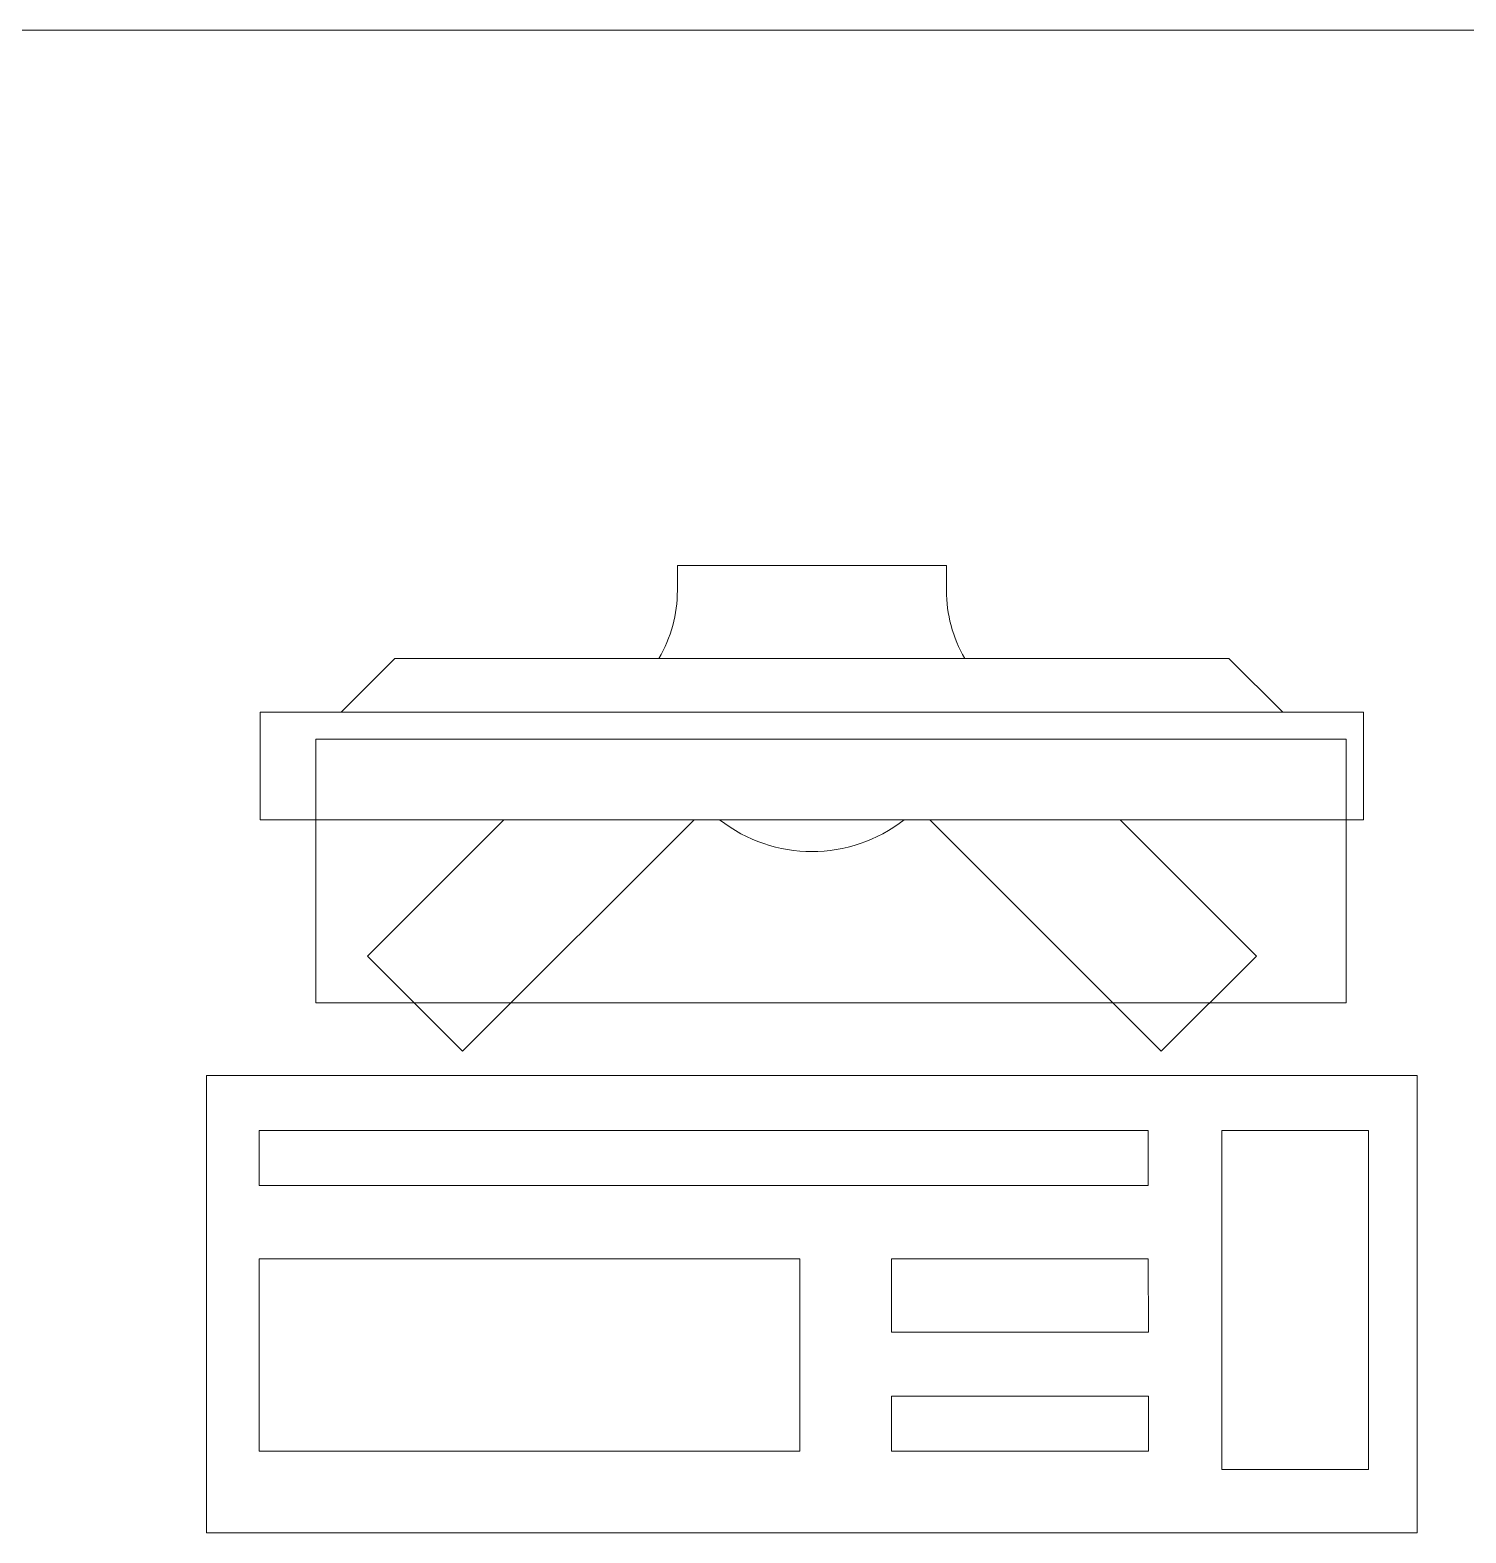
# Model space of a CAD drawing. Header units: metres. Extents: x 75097 to 220695, y -1557923 to -1361206.
# Drawn here: x 168527 to 169060, y -1453751 to -1453193 of the extents above; entities that cross this region are included whole.
import ezdxf

# ---------------------------------------------------------------- set-up
doc = ezdxf.new("R2010")
doc.units = ezdxf.units.M
doc.layers.get('0').update_dxf_attribs({"lineweight": 0})
doc.layers.add('A-100 - Copy$0$Medical Equipment and Furniture', color=8, linetype='Continuous', lineweight=0)

# ---------------------------------------------------------------- blocks, each defined once
blk = doc.blocks.new('A-100 - Copy$0$ITCWLS1-P')
for p, q in [((-0.1699999999364081, 0.4500000000225556), (-0.1699999999982537, 2.18278e-11)), ((-0.1699999999400461, 0.4500000000225556), (5.82077e-11, 0.4500000000007275)), ((5.82077e-11, 0.4500000000007275), (0, 0)), ((-0.1495693687724098, 0.4304734261705086), (-0.1291389324400199, 0.4304734261668706)), ((-0.1291389324400199, 0.4304734261668706), (-0.1291389324433112, 0.4089273506178871)), ((-0.2650894508826422, 0.4300000000221987, 5.3142759e-09), (-0.3050894508816963, 0.4300000000222903, 5.3202569e-09)), ((-0.3050894508816963, 0.4300000000222903, 5.3202569e-09), (-0.305089450880502, 0.0200000000222894, 5.3430671e-09)), ((-0.2650894508826422, 0.4300000000221987, 5.3142759e-09), (-0.2650894508814479, 0.0200000000221979, 5.3370861e-09)), ((-0.1969999999455467, 0.4093850739918707), (-0.2949999999727879, 0.4093850740064229)), ((-0.2949999999691499, 0.0263850739975168), (-0.2949999999145802, 0.4093850740064229)), ((-0.1969999999964784, 0.0263850739866029), (-0.1969999999455467, 0.4093850739918707)), ((-0.3250894508822464, 0.3800000000194237, 5.3257268e-09), (-0.3050894508817641, 0.4000000000198165, 5.3217445e-09)), ((-0.3250894508822464, 0.3800000000194237, 5.3257268e-09), (-0.3250894508808251, 0.0700000000252438, 5.3435783e-09)), ((-0.3503228691952465, 0.2750000000221888), (-0.3596121910766719, 0.2750000000221888)), ((-0.3596121910766719, 0.1750000000221945), (-0.3596121910766719, 0.2750000000221888)), ((-0.350322869195243, 0.1750000000221945), (-0.3596121910766719, 0.1750000000221945)), ((-0.3250894508808251, 0.0700000000252438, 5.3435783e-09), (-0.3050894508804343, 0.0500000000247632, 5.3415795e-09)), ((-0.1969999999964784, 0.0263850739866029), (-0.2949999999727879, 0.0263850739975168)), ((-0.305089450880502, 0.0200000000222894, 5.3430671e-09), (-0.2650894508814479, 0.0200000000221979, 5.3370861e-09)), ((-0.1699999999982537, 2.18278e-11), (0, 0))]:
    blk.add_line(p, q)
at = {"extrusion": (2.482809e-10, 3.18408e-10, -1)}
for p, q in [((-0.2650894508823398, 0.3395227402161751), (-0.2144258003356191, 0.3901863907626434)), ((-0.1790704612763825, 0.3548310517032291), (-0.2144258003356191, 0.3901863907626434)), ((-0.2650894508821587, 0.2688120620979006), (-0.1790704612763825, 0.3548310517032291))]:
    blk.add_line(p, q, dxfattribs=at)
at = {"extrusion": (2.482809e-10, -3.18408e-10, -1)}
for p, q in [((-0.2650894508819313, 0.1811879379462553), (-0.1790704612763826, 0.0951689483411542)), ((-0.2650894508817466, 0.1104772598276042), (-0.2144258003356193, 0.0598136092817398)), ((-0.1790704612763826, 0.0951689483411542), (-0.2144258003356193, 0.0598136092817398))]:
    blk.add_line(p, q, dxfattribs=at)
for points in [[(-0.1291389324433112, 0.4089273506178871), (-0.1291389324869669, 0.0999575913556327), (-0.1495693688193568, 0.0999575913592707), (-0.1495693687724098, 0.4304734261705086)], [(-0.1495684718243585, 0.0999575913592774), (-0.1495690132306086, 0.0999576858905274), (-0.1495695460431087, 0.0999578405780274), (-0.1495700616681087, 0.0999580554217773), (-0.1495705601056086, 0.0999583132342774), (-0.1495710241681086, 0.0999586226092774), (-0.1495714452618585, 0.0999589749530274), (-0.1495718147931085, 0.0999593616717773), (-0.1495721327618585, 0.0999597741717774), (-0.1495724507306085, 0.0999603413592774), (-0.1495726999493586, 0.0999609257342774), (-0.1495728718243586, 0.0999615272967774), (-0.1495729663556086, 0.0999621288592774), (-0.1495729921368586, 0.0999627476092774), (-0.1495729405743585, 0.0999633577655274), (-0.1495728202618586, 0.0999639765155274), (-0.1495726226056085, 0.0999645866717774), (-0.1495723390118585, 0.0999651194842773), (-0.1495720382306086, 0.0999656007342774), (-0.1495716858868586, 0.0999660304217774), (-0.1495713077618587, 0.0999663999530274), (-0.1495708780743586, 0.0999667351092774), (-0.1495703968243586, 0.0999670358905274), (-0.1495698640118587, 0.0999672851092774), (-0.1495692882306087, 0.0999675085467774), (-0.1495686866681086, 0.0999676202655274), (-0.1495680679181085, 0.0999676546405274), (-0.1495674319806085, 0.0999676202655274), (-0.1495667960431085, 0.0999675085467774), (-0.1495661772931086, 0.0999673280780273), (-0.1495655843243585, 0.0999670702655274), (-0.1495650343243585, 0.0999667437030274), (-0.1495645444806085, 0.0999663312030274), (-0.1495641233868586, 0.0999659187030274), (-0.1495637624493585, 0.0999654202655274), (-0.1495634530743587, 0.0999648702655274), (-0.1495632124493585, 0.0999642772967774), (-0.1495630319806086, 0.0999636585467774), (-0.1495629288556085, 0.0999630312030274), (-0.1495629030743587, 0.0999624038592774), (-0.1495629632306087, 0.0999618022967774), (-0.1495630749493585, 0.0999613038592774), (-0.1495632382306086, 0.0999608226092774), (-0.1495634530743587, 0.0999603585467774), (-0.1495637022931086, 0.0999599116717774), (-0.1495639858868586, 0.0999595077655274), (-0.1495643038556086, 0.0999591296405274), (-0.1495646476056086, 0.0999588030780274), (-0.1495650171368587, 0.0999585108905274), (-0.1495654124493585, 0.0999582616717774), (-0.1495658335431086, 0.0999580468280274), (-0.1495667015118586, 0.0999577546405274), (-0.1495675952618586, 0.0999576085467774), (-0.1495684718243585, 0.0999575913592774)], [(-0.1495726226056085, 0.0999608827655274), (-0.1495727429181085, 0.0999613124530274), (-0.1495728374493587, 0.0999617421405273), (-0.1495728976056087, 0.0999621718280274), (-0.1495729147931085, 0.0999626015155273), (-0.1495728976056087, 0.0999630312030274), (-0.1495728374493587, 0.0999634608905274), (-0.1495727343243586, 0.0999638905780274), (-0.1495725882306086, 0.0999643202655274), (-0.1495633327618585, 0.0999643632342774), (-0.1495630921368586, 0.0999635038592773), (-0.1495630061993586, 0.0999626358905274), (-0.1495630233868587, 0.0999622062030274), (-0.1495630921368586, 0.0999617679217774), (-0.1495631866681085, 0.0999613296405274), (-0.1495633327618585, 0.0999608827655274), (-0.1495726226056085, 0.0999608827655274)], [(-0.1495684718243585, 0.0999576772967774), (-0.1495701905743586, 0.0999582015155274), (-0.1495701991681085, 0.0999583046405274), (-0.1495701304181086, 0.0999583905780274), (-0.1495702335431087, 0.0999584507342774), (-0.1495703882306086, 0.0999584421405274), (-0.1495705515118587, 0.0999584421405274), (-0.1495706632306085, 0.0999585108905274), (-0.1495703452618585, 0.0999585022967774), (-0.1495701819806087, 0.0999585108905274), (-0.1495700444806086, 0.0999585710467774), (-0.1495701304181086, 0.0999587343280274), (-0.1495702679181087, 0.0999588374530274), (-0.1495705944806086, 0.0999589233905274), (-0.1495709640118586, 0.0999589491717773), (-0.1495711358868587, 0.0999589663592774), (-0.1495712991681085, 0.0999590007342773), (-0.1495707233868585, 0.0999590007342773), (-0.1495707233868585, 0.0999590866717774), (-0.1495709468243586, 0.0999592585467774), (-0.1495711960431086, 0.0999593702655274), (-0.1495717632306085, 0.0999594562030274), (-0.1495716601056086, 0.0999594905780273), (-0.1495715397931087, 0.0999594819842774), (-0.1495714280743586, 0.0999594905780273), (-0.1495713335431087, 0.0999595335467774), (-0.1495714366681086, 0.0999598858905274), (-0.1495717460431086, 0.0999599116717774), (-0.1495720726056086, 0.0999599202655274), (-0.1495719608868585, 0.0999599632342774), (-0.1495718319806086, 0.0999599632342774), (-0.1495715569806085, 0.0999599632342774), (-0.1495715913556087, 0.0999601007342774), (-0.1495716772931087, 0.0999602038592774), (-0.1495719265118586, 0.0999603929217773), (-0.1495723819806086, 0.0999603929217773), (-0.1495723218243586, 0.0999604530780274), (-0.1495722358868586, 0.0999604616717774), (-0.1495720468243585, 0.0999604530780274), (-0.1495720210431085, 0.0999605218280274), (-0.1495720468243585, 0.0999605905780274), (-0.1495720811993585, 0.0999606679217774), (-0.1495720726056086, 0.0999607452655274), (-0.1495685749493586, 0.0999607452655274), (-0.1495685491681086, 0.0999606937030274), (-0.1495685835431085, 0.0999606421405274), (-0.1495686007306086, 0.0999605819842774), (-0.1495685491681086, 0.0999605132342774), (-0.1495636249493587, 0.0999605132342774), (-0.1495635390118587, 0.0999607194842774), (-0.1495633929181087, 0.0999607194842774), (-0.1495637882306086, 0.0999599460467774), (-0.1495685147931086, 0.0999598601092774), (-0.1495684632306086, 0.0999597569842774), (-0.1495683858868585, 0.0999596796405274), (-0.1495682827618586, 0.0999596108905274), (-0.1495682054181086, 0.0999595163592774), (-0.1495654038556086, 0.0999594905780273), (-0.1495641577618586, 0.0999594562030274), (-0.1495658507306087, 0.0999594304217774), (-0.1495659022931085, 0.0999593960467774), (-0.1495659022931085, 0.0999593272967774), (-0.1495659022931085, 0.0999592499530274), (-0.1495659366681087, 0.0999591640155274), (-0.1495658077618586, 0.0999590608905274), (-0.1495656616681086, 0.0999590093280274), (-0.1495654983868585, 0.0999589921405274), (-0.1495653351056086, 0.0999589921405274), (-0.1495649827618587, 0.0999590265155274), (-0.1495646476056086, 0.0999590007342773), (-0.1495648796368586, 0.0999589405780274), (-0.1495651632306086, 0.0999589405780274), (-0.1495654382306085, 0.0999589405780274), (-0.1495656874493586, 0.0999588804217774), (-0.1495656530743586, 0.0999587085467774), (-0.1495656272931086, 0.0999585108905274), (-0.1495652577618586, 0.0999585108905274), (-0.1495653608868587, 0.0999584507342774), (-0.1495654983868585, 0.0999584507342774), (-0.1495656530743586, 0.0999584507342774), (-0.1495657905743587, 0.0999583905780274), (-0.1495658077618586, 0.0999582960467774), (-0.1495657476056086, 0.0999582015155274), (-0.1495660483868587, 0.0999580554217773), (-0.1495663663556087, 0.0999579351092774), (-0.1495670280743585, 0.0999577718280274), (-0.1495676897931085, 0.0999576858905274), (-0.1495683515118585, 0.0999576772967774), (-0.1495684718243585, 0.0999576772967774)], [(-0.1495706202618586, 0.0999645007342774), (-0.1495705944806086, 0.0999646210467774), (-0.1495705772931085, 0.0999647499530274), (-0.1495723561993586, 0.0999647929217774), (-0.1495706202618586, 0.0999648101092774), (-0.1495705171368585, 0.0999649046405274), (-0.1495704913556085, 0.0999649905780274), (-0.1495705171368585, 0.0999650765155274), (-0.1495706374493585, 0.0999650765155274), (-0.1495705601056086, 0.0999651796405274), (-0.1495706116681087, 0.0999652655780274), (-0.1495707233868585, 0.0999652741717774), (-0.1495709897931087, 0.0999652655780274), (-0.1495710585431086, 0.0999651796405274), (-0.1495711530743585, 0.0999651108905274), (-0.1495713593243587, 0.0999649562030274), (-0.1495713679181086, 0.0999650335467774), (-0.1495713249493585, 0.0999650937030274), (-0.1495712819806086, 0.0999651538592774), (-0.1495712733868587, 0.0999652397967774), (-0.1495720726056086, 0.0999652655780274), (-0.1495718921368586, 0.0999652913592774), (-0.1495716944806086, 0.0999652913592774), (-0.1495712991681085, 0.0999652999530274), (-0.1495711702618586, 0.0999654804217773), (-0.1495710499493587, 0.0999657038592773), (-0.1495711874493587, 0.0999657554217773), (-0.1495713679181086, 0.0999657554217773), (-0.1495717632306085, 0.0999657554217773), (-0.1495700444806086, 0.0999660390155274), (-0.1495700788556086, 0.0999659616717774), (-0.1495700874493585, 0.0999658499530274), (-0.1495699929181086, 0.0999658241717774), (-0.1495698640118587, 0.0999658499530274), (-0.1495697866681086, 0.0999660218280273), (-0.1495697522931086, 0.0999661335467774), (-0.1495697608868586, 0.0999662452655273), (-0.1495712991681085, 0.0999662452655273), (-0.1495698983868586, 0.0999662796405274), (-0.1495697608868586, 0.0999664257342774), (-0.1495698124493586, 0.0999665546405274), (-0.1495698382306086, 0.0999666233905274), (-0.1495698382306086, 0.0999667093280274), (-0.1495707233868585, 0.0999667351092774), (-0.1495704655743587, 0.0999667866717773), (-0.1495701905743586, 0.0999667866717773), (-0.1495696147931086, 0.0999667952655274), (-0.1495695546368586, 0.0999668812030273), (-0.1495696147931086, 0.0999669929217774), (-0.1495697093243585, 0.0999670187030274), (-0.1495698382306086, 0.0999670187030274), (-0.1495697608868586, 0.0999672507342774), (-0.1495687038556085, 0.0999675085467774), (-0.1495681624493587, 0.0999675772967774), (-0.1495676124493587, 0.0999675687030274), (-0.1495674663556087, 0.0999674827655274), (-0.1495672944806087, 0.0999674569842774), (-0.1495671226056087, 0.0999674226092774), (-0.1495670022931087, 0.0999672851092774), (-0.1495661429181087, 0.0999672249530274), (-0.1495669765118587, 0.0999671647967774), (-0.1495668046368587, 0.0999669929217774), (-0.1495666069806086, 0.0999668726092774), (-0.1495663921368585, 0.0999668038592774), (-0.1495661601056085, 0.0999667694842774), (-0.1495651976056086, 0.0999667351092774), (-0.1495662632306086, 0.0999667351092774), (-0.1495662202618585, 0.0999666147967774), (-0.1495662890118586, 0.0999665890155274), (-0.1495663319806085, 0.0999665374530274), (-0.1495664265118587, 0.0999664257342774), (-0.1495666069806086, 0.0999664687030274), (-0.1495666585431087, 0.0999666147967774), (-0.1495667960431085, 0.0999667351092774), (-0.1495668905743587, 0.0999666749530274), (-0.1495668647931087, 0.0999665632342773), (-0.1495668046368587, 0.0999664601092774), (-0.1495667015118586, 0.0999663741717774), (-0.1495665726056087, 0.0999663054217774), (-0.1495651374493586, 0.0999662796405274), (-0.1495646476056086, 0.0999662796405274), (-0.1495664007306087, 0.0999660991717774), (-0.1495664265118587, 0.0999660218280273), (-0.1495663749493586, 0.0999659101092774), (-0.1495662632306086, 0.0999658155780274), (-0.1495641577618586, 0.0999657554217773), (-0.1495661772931086, 0.0999657554217773), (-0.1495662804181087, 0.0999655921405274), (-0.1495663835431086, 0.0999656093280274), (-0.1495665124493587, 0.0999656522967774), (-0.1495665124493587, 0.0999657296405274), (-0.1495668046368587, 0.0999657554217773), (-0.1495671226056087, 0.0999657554217773), (-0.1495671999493585, 0.0999656866717774), (-0.1495672858868585, 0.0999655319842774), (-0.1495671999493585, 0.0999653601092774), (-0.1495638483868585, 0.0999652999530274), (-0.1495664007306087, 0.0999652226092774), (-0.1495662632306086, 0.0999650765155274), (-0.1495663233868586, 0.0999648702655274), (-0.1495635390118587, 0.0999648101092774), (-0.1495662804181087, 0.0999647327655274), (-0.1495663491681086, 0.0999646296405273), (-0.1495663663556087, 0.0999645007342774), (-0.1495665468243587, 0.0999645007342774), (-0.1495665897931085, 0.0999646124530274), (-0.1495666327618587, 0.0999647499530274), (-0.1495669593243586, 0.0999647757342774), (-0.1495673202618587, 0.0999647929217774), (-0.1495673460431085, 0.0999645007342774), (-0.1495706202618586, 0.0999645007342774)], [(-0.1495707835431087, 0.0999653601092774), (-0.1495707749493585, 0.0999653858905274), (-0.1495707663556086, 0.0999654030780274), (-0.1495707147931086, 0.0999654288592774), (-0.1495706632306085, 0.0999654460467774), (-0.1495706202618586, 0.0999654718280274), (-0.1495705944806086, 0.0999654460467774), (-0.1495705772931085, 0.0999654202655274), (-0.1495705858868587, 0.0999653858905274), (-0.1495706030743585, 0.0999653601092774), (-0.1495706288556086, 0.0999653429217774), (-0.1495706546368586, 0.0999653343280274), (-0.1495706890118585, 0.0999653343280274), (-0.1495707233868585, 0.0999653601092774), (-0.1495707835431087, 0.0999653601092774)], [(-0.1495704397931087, 0.0999653601092774), (-0.1495704054181085, 0.0999655319842774), (-0.1495703796368587, 0.0999656265155274), (-0.1495703280743587, 0.0999657038592773), (-0.1495700444806086, 0.0999657038592773), (-0.1495700444806086, 0.0999655062030274), (-0.1495701476056087, 0.0999655147967774), (-0.1495702249493586, 0.0999654460467774), (-0.1495703108868586, 0.0999653687030274), (-0.1495704397931087, 0.0999653601092774)], [(-0.1495698983868586, 0.0999648702655274), (-0.1495698811993585, 0.0999650077655274), (-0.1495698038556087, 0.0999651624530273), (-0.1495696749493586, 0.0999652140155273), (-0.1495695202618587, 0.0999652140155273), (-0.1495691851056086, 0.0999652226092774), (-0.1495694772931085, 0.0999649819842774), (-0.1495696577618587, 0.0999648874530274), (-0.1495698640118587, 0.0999648702655274), (-0.1495698983868586, 0.0999648702655274)], [(-0.1495697179181087, 0.0999653601092774), (-0.1495696663556086, 0.0999654976092774), (-0.1495695804181086, 0.0999656522967774), (-0.1495693397931087, 0.0999656952655274), (-0.1495690905743586, 0.0999656952655274), (-0.1495685749493586, 0.0999657038592773), (-0.1495685577618585, 0.0999656093280274), (-0.1495686007306086, 0.0999655147967774), (-0.1495687554181085, 0.0999653601092774), (-0.1495697179181087, 0.0999653601092774)], [(-0.1495692108868586, 0.0999663312030274), (-0.1495691851056086, 0.0999663741717774), (-0.1495691163556086, 0.0999663827655274), (-0.1495690476056085, 0.0999663999530274), (-0.1495690046368586, 0.0999664687030274), (-0.1495691507306086, 0.0999665116717774), (-0.1495692968243586, 0.0999664858905274), (-0.1495694429181086, 0.0999664515155274), (-0.1495696147931086, 0.0999664515155274), (-0.1495696405743586, 0.0999666147967774), (-0.1495694686993586, 0.0999666577655274), (-0.1495692710431086, 0.0999666405780274), (-0.1495688585431086, 0.0999666147967774), (-0.1495687983868587, 0.0999665116717774), (-0.1495685749493586, 0.0999664772967774), (-0.1495684460431087, 0.0999664515155274), (-0.1495683257306085, 0.0999663655780274), (-0.1495692108868586, 0.0999663312030274)], [(-0.1495694171368586, 0.0999658671405274), (-0.1495693226056086, 0.0999659788592773), (-0.1495692280743587, 0.0999661851092774), (-0.1495684288556086, 0.0999661851092774), (-0.1495684116681085, 0.0999660562030274), (-0.1495684890118586, 0.0999659015155274), (-0.1495683429181086, 0.0999658757342774), (-0.1495684116681085, 0.0999658585467774), (-0.1495689186993586, 0.0999658499530274), (-0.1495694171368586, 0.0999658671405274)], [(-0.1495687554181085, 0.0999648702655274), (-0.1495686952618586, 0.0999650765155274), (-0.1495685405743586, 0.0999650937030274), (-0.1495683686993586, 0.0999651022967774), (-0.1495683515118585, 0.0999648960467773), (-0.1495685405743586, 0.0999648702655274), (-0.1495687554181085, 0.0999648702655274)], [(-0.1495685147931086, 0.0999600062030274), (-0.1495684890118586, 0.0999603499530273), (-0.1495637624493585, 0.0999603757342774), (-0.1495637624493585, 0.0999602897967774), (-0.1495637968243587, 0.0999601952655274), (-0.1495638741681086, 0.0999600062030274), (-0.1495685147931086, 0.0999600062030274)], [(-0.1495676897931085, 0.0999592241717773), (-0.1495678530743586, 0.0999592757342774), (-0.1495679476056085, 0.0999593015155274), (-0.1495680421368587, 0.0999593444842774), (-0.1495677757306085, 0.0999593960467774), (-0.1495674749493586, 0.0999593960467774), (-0.1495668561993585, 0.0999593960467774), (-0.1495669163556087, 0.0999593101092774), (-0.1495670968243586, 0.0999592671405273), (-0.1495672858868585, 0.0999592585467774), (-0.1495674921368587, 0.0999592585467774), (-0.1495676897931085, 0.0999592241717773)], [(-0.1495676124493587, 0.0999660991717774), (-0.1495677155743585, 0.0999661851092774), (-0.1495676811993586, 0.0999661851092774), (-0.1495676296368585, 0.0999661851092774), (-0.1495676038556085, 0.0999661851092774), (-0.1495675780743585, 0.0999661679217774), (-0.1495675694806086, 0.0999661421405274), (-0.1495675694806086, 0.0999660991717774), (-0.1495676124493587, 0.0999660991717774)], [(-0.1495673460431085, 0.0999648702655274), (-0.1495672515118586, 0.0999650077655274), (-0.1495671827618586, 0.0999651796405274), (-0.1495669765118587, 0.0999652054217774), (-0.1495667530743586, 0.0999652226092774), (-0.1495667530743586, 0.0999648702655274), (-0.1495673202618587, 0.0999648702655274), (-0.1495673460431085, 0.0999648702655274)]]:
    blk.add_lwpolyline(points)
for points in [[(-0.1018984156071383, 0.4304734261640989), (-0.0303916936063615, 0.4304734261568229), (-0.0303916936354653, 0.2294380549174093), (-0.1018984156362421, 0.2294380549246852)], [(-0.1018984156398801, 0.1953641349064128), (-0.0746577039717522, 0.1953641349027748), (-0.0746577039856998, 0.0999575913471441), (-0.1018984156538277, 0.0999575913507821)], [(-0.0303916936391033, 0.1953641348991368), (-0.0508221299714932, 0.1953641348991368), (-0.0508221299842274, 0.0999575913439608), (-0.0303916936518374, 0.0999575913439608)], [(-0.1495694400026829, 0.099963464303091), (-0.1495694384208311, 0.0999634824943854), (-0.1495694336752761, 0.09996349989475399), (-0.1495694257660177, 0.0999635165041967), (-0.1495694146930558, 0.0999635307408619), (-0.1495694012473164, 0.0999635433956754), (-0.1495693854287995, 0.0999635528867856), (-0.1495693688193568, 0.0999635592141923), (-0.1495693506280623, 0.0999635663325249), (-0.1495693340186196, 0.0999635758236351), (-0.1495693197819544, 0.0999635884784486), (-0.1495693079180668, 0.0999636035060396), (-0.1495692984269566, 0.0999636201154824), (-0.1495692920995498, 0.0999636383067768), (-0.1495692889358465, 0.0999636572889971), (-0.1495692897267723, 0.0999636762712174), (-0.1495692936814016, 0.0999636952534376), (-0.1495693007997342, 0.0999637126538062), (-0.1495693102908443, 0.0999637292632489), (-0.1495693229456577, 0.0999637434999141), (-0.1495693379732489, 0.0999637553638018), (-0.1495693553736174, 0.0999637640639861), (-0.1495693735649118, 0.0999637703913929), (-0.1495693925471321, 0.0999637727641704), (-0.1495698908304143, 0.0999637727641704), (-0.149569907439857, 0.0999637719732445), (-0.1495699232583739, 0.0999637680186154), (-0.1495699382859651, 0.0999637609002827), (-0.1495699517317043, 0.0999637522000984), (-0.1495699643865179, 0.0999637411271366), (-0.149569973877628, 0.0999637276813972), (-0.1495699817868864, 0.0999637126538062), (-0.1495699865324415, 0.0999636968352893), (-0.1495699881142932, 0.0999636802258466), (-0.1495699873233675, 0.0999636636164038), (-0.1495699841596639, 0.0999636477978869), (-0.1495699778322571, 0.0999636327702959), (-0.149569969132073, 0.0999636185336307), (-0.1495699580591111, 0.09996360666974301), (-0.1495699446133717, 0.09996359638770698), (-0.1495699303767065, 0.0999635884784486), (-0.1495699145581896, 0.0999635829419677), (-0.14956989162134, 0.0999635766145609), (-0.1495698702663423, 0.0999635679143766), (-0.1495698497022703, 0.0999635552595631), (-0.149569831510976, 0.0999635410228979), (-0.1495698149015333, 0.0999635244134552), (-0.1495698006648679, 0.0999635054312349), (-0.1495697895919062, 0.0999634848671629), (-0.1495697808917219, 0.0999634635121651), (-0.1495697745643151, 0.0999634405753156), (-0.1495697721915375, 0.0999634168475403), (-0.1495697247359869, 0.0999624440087513), (-0.1495697207813577, 0.0999623791528321), (-0.1495697191995059, 0.099962313505987), (-0.1495697207813577, 0.0999622486500677), (-0.1495697247359869, 0.0999621830032226), (-0.1495697286906162, 0.09996214029322699), (-0.1495697365998746, 0.0999620983741572), (-0.1495697468819105, 0.0999620564550875), (-0.1495697595367241, 0.0999620153269435), (-0.1495697753552411, 0.0999619749897254), (-0.1495697935465353, 0.09996193623435902), (-0.1495698149015333, 0.0999618982699185), (-0.1495698378383826, 0.0999618618873297), (-0.1495698639389357, 0.0999618278775183), (-0.14956989162134, 0.0999617946586328), (-0.1495699224674482, 0.0999617638125249), (-0.1495699541044818, 0.0999617353391945), (-0.1495699881142932, 0.0999617092386416), (-0.1495700237059562, 0.0999616847199405), (-0.1495700616703967, 0.0999616633649426), (-0.1495700996348374, 0.0999616443827223), (-0.1495701399720554, 0.0999616277732796), (-0.1495701803092734, 0.0999616135366144), (-0.1495702222283431, 0.0999616024636526), (-0.1495702641474129, 0.0999615945543941), (-0.1495703076483344, 0.0999615890179132), (-0.14957035035833, 0.0999615866451357), (-0.1495703930683258, 0.0999615866451357), (-0.1495704365692471, 0.0999615905997649), (-0.1495704856066494, 0.0999615985090234), (-0.149570533853126, 0.0999616095819852), (-0.1495705813086766, 0.0999616238186504), (-0.1495706279733014, 0.099961641219019), (-0.1495706738470005, 0.0999616617830909), (-0.1495707062749602, 0.0999616783925337), (-0.1495707363301423, 0.0999616981656798), (-0.1495707655943986, 0.0999617203116035), (-0.1495707924858772, 0.0999617448303046), (-0.1495708162136525, 0.0999617717217834), (-0.1495708383595763, 0.0999618009860396), (-0.1495708573417965, 0.0999618318321475), (-0.1495708739512392, 0.09996186505103301), (-0.1495708873969787, 0.0999618990608444), (-0.1495709063791989, 0.0999619599621344), (-0.1495709229886416, 0.0999620216543503), (-0.149570936434381, 0.0999620849284179), (-0.1495709475073429, 0.0999621482024854), (-0.1495709554166013, 0.09996221147655301), (-0.1495709609530821, 0.0999622755415464), (-0.1495709625349338, 0.0999623396065399), (-0.1495709617440081, 0.0999624036715333), (-0.1495709585803046, 0.0999624677365267), (-0.1495708873969787, 0.0999634405753156), (-0.1495708826514236, 0.0999634603484617), (-0.149570875533091, 0.0999634785397562), (-0.1495708660419809, 0.0999634959401248), (-0.1495708541780932, 0.0999635117586417), (-0.1495708399414278, 0.0999635259953068), (-0.1495708241229111, 0.0999635378591945), (-0.1495708067225424, 0.0999635481412305), (-0.1495707877403222, 0.0999635552595631), (-0.1495707687581019, 0.0999635592141923), (-0.1495707521486592, 0.0999635671234508), (-0.149570737911994, 0.0999635766145609), (-0.1495707244662546, 0.0999635884784486), (-0.1495707141842185, 0.0999636027151138), (-0.1495707054840344, 0.0999636177427049), (-0.1495706991566276, 0.0999636343521476), (-0.1495706959929243, 0.0999636517525162), (-0.1495706959929243, 0.0999636699438106), (-0.1495706983657018, 0.0999636873441792), (-0.1495707031112569, 0.0999637039536219), (-0.1495707110205152, 0.0999637197721388), (-0.1495707213025513, 0.099963734008804), (-0.1495707339573647, 0.0999637466636175), (-0.1495707481940299, 0.0999637569456535), (-0.1495707640125469, 0.0999637656458378), (-0.1495707806219896, 0.0999637703913929), (-0.1495707980223581, 0.0999637735550962), (-0.1495708162136525, 0.0999637727641704), (-0.1495715517746882, 0.0999637727641704), (-0.1495715707569084, 0.0999637703913929), (-0.1495715889482029, 0.099963764854912), (-0.1495716055576456, 0.0999637569456535), (-0.1495716213761625, 0.0999637458726917), (-0.1495716348219019, 0.0999637332178782), (-0.1495716466857896, 0.0999637181902871), (-0.1495716553859737, 0.0999637015808444), (-0.1495716617133805, 0.0999636833895499), (-0.1495716648770838, 0.0999636644073297), (-0.1495716656680098, 0.0999636454251094), (-0.1495716632952323, 0.0999636264428892), (-0.1495716577587512, 0.0999636082515947), (-0.1495716490585671, 0.099963591642152), (-0.149571638776531, 0.0999635758236351), (-0.1495716253307916, 0.0999635623778957), (-0.1495716103032006, 0.09996355051400801), (-0.1495715929028322, 0.0999635418138237), (-0.1495715755024635, 0.09996353548641698), (-0.1495715588930208, 0.0999635275771586), (-0.1495715430745038, 0.0999635172951226), (-0.1495715304196904, 0.0999635038493832), (-0.1495715193467285, 0.0999634888217921), (-0.1495715106465442, 0.0999634722123494), (-0.1495715059009891, 0.09996345402105498), (-0.1495715035282116, 0.0999634358297605), (-0.1495715043191376, 0.0999634168475403), (-0.1495715517746882, 0.0999624440087513), (-0.149571557311169, 0.0999623759891287), (-0.1495715588930208, 0.0999623071785802), (-0.149571558102095, 0.0999622383680317), (-0.1495715533565399, 0.0999621695574832), (-0.1495715462382071, 0.0999621007469348), (-0.1495715351652455, 0.0999620327273121), (-0.1495715209285803, 0.0999619654986153), (-0.1495715043191376, 0.0999618990608444), (-0.1495714892915464, 0.0999618555599229), (-0.1495714718911779, 0.0999618136408531), (-0.1495714521180317, 0.0999617733036351), (-0.1495714291811822, 0.0999617337573428), (-0.1495714038715551, 0.0999616965838281), (-0.1495713761891507, 0.0999616602012393), (-0.1495713461339686, 0.0999616269823537), (-0.149571313706009, 0.0999615945543941), (-0.1495712796961975, 0.0999615652901379), (-0.1495712433136088, 0.0999615376077333), (-0.1495712053491681, 0.0999615130890321), (-0.1495711658028759, 0.0999614909431085), (-0.1495711246747321, 0.0999614719608882), (-0.1495710503277027, 0.0999614419057061), (-0.1495709759806733, 0.0999614158051532), (-0.1495708992608663, 0.0999613928683038), (-0.1495708225410594, 0.0999613730951577), (-0.1495707450303266, 0.0999613572766408), (-0.1495706667286679, 0.0999613438309014), (-0.1495705876360834, 0.0999613343397912), (-0.149570508543499, 0.0999613280123845), (-0.1495704294509145, 0.0999613248486811), (-0.1495703495674042, 0.0999613256396069), (-0.1495702704748197, 0.0999613295942362), (-0.1495702103644555, 0.0999613375034946), (-0.1495701510450172, 0.0999613485764565), (-0.1495700925165048, 0.0999613628131216), (-0.1495700347789181, 0.0999613802134902), (-0.1495699778322571, 0.0999613999866364), (-0.1495699216765222, 0.09996142213256), (-0.149569867102639, 0.0999614482331129), (-0.1495698196470884, 0.0999614711699624), (-0.1495697737733893, 0.0999614980614411), (-0.149569729481542, 0.0999615273256973), (-0.1495696875624722, 0.099961559753657), (-0.14956964801618, 0.0999615945543941), (-0.1495696100517395, 0.0999616317279089), (-0.1495695752510023, 0.0999616720651269), (-0.1495695428230427, 0.0999617139841967), (-0.1495695135587863, 0.0999617574851181), (-0.1495694874582335, 0.09996180414974302), (-0.1495694621486064, 0.09996185476899701), (-0.1495694407936087, 0.0999619069701028), (-0.1495694210204627, 0.0999619599621344), (-0.1495694052019457, 0.0999620137450918), (-0.1495693917562063, 0.0999620683189751), (-0.1495693806832444, 0.0999621244747101), (-0.1495693735649118, 0.0999621798395192), (-0.1495693688193568, 0.09996223678617999), (-0.149569367237505, 0.099962292941915), (-0.1495693688193568, 0.09996234909764999)], [(-0.1495665689418667, 0.0999634405753156), (-0.1495665673600149, 0.0999634587666101), (-0.1495665626144599, 0.0999634761669787), (-0.1495665547052015, 0.0999634927764214), (-0.1495665436322396, 0.0999635070130866), (-0.1495665301865002, 0.0999635196679001), (-0.1495665143679833, 0.0999635291590103), (-0.1495664977585406, 0.09996353548641698), (-0.1495664795672461, 0.0999635418138237), (-0.1495664621668776, 0.09996355051400801), (-0.1495664463483607, 0.0999635615869699), (-0.1495664329026213, 0.0999635750327092), (-0.1495664218296596, 0.0999635908512261), (-0.1495664131294753, 0.0999636082515947), (-0.1495664068020684, 0.0999636264428892), (-0.1495664044292909, 0.0999636454251094), (-0.1495664044292909, 0.0999636651982555), (-0.1495664083839202, 0.0999636841804758), (-0.1495664147113268, 0.0999637023717702), (-0.1495664242024371, 0.0999637189812129), (-0.1495664360663248, 0.099963734008804), (-0.14956645030299, 0.0999637474545434), (-0.1495664661215069, 0.0999637577365794), (-0.1495664835218754, 0.0999637656458378), (-0.1495665025040956, 0.0999637711823187), (-0.1495665214863159, 0.0999637727641704), (-0.1495672333195762, 0.0999637727641704), (-0.1495672499290189, 0.0999637719732445), (-0.1495672657475359, 0.0999637680186154), (-0.1495672807751268, 0.0999637609002827), (-0.1495672942208662, 0.0999637522000984), (-0.1495673068756796, 0.0999637411271366), (-0.1495673163667898, 0.0999637276813972), (-0.1495673242760483, 0.0999637126538062), (-0.1495673290216034, 0.0999636968352893), (-0.1495673306034552, 0.0999636802258466), (-0.1495673298125292, 0.0999636636164038), (-0.1495673266488259, 0.0999636477978869), (-0.1495673203214191, 0.0999636327702959), (-0.1495673116212347, 0.0999636185336307), (-0.149567300548273, 0.09996360666974301), (-0.1495672871025336, 0.09996359638770698), (-0.1495672728658685, 0.0999635884784486), (-0.1495672570473515, 0.0999635829419677), (-0.1495672396469828, 0.0999635781964126), (-0.1495672230375401, 0.0999635702871542), (-0.1495672080099492, 0.0999635600051182), (-0.1495671945642097, 0.0999635473503047), (-0.1495671827003221, 0.0999635331136394), (-0.1495671740001377, 0.0999635172951226), (-0.1495671668818052, 0.0999635006856799), (-0.1495671629271761, 0.0999634824943854), (-0.1495671621362501, 0.099963464303091), (-0.1495671621362501, 0.0999628236531568), (-0.1495682061583651, 0.0999628236531568), (-0.1495682061583651, 0.099963464303091), (-0.1495682045765135, 0.0999634824943854), (-0.14956820141281, 0.0999635006856799), (-0.1495681942944774, 0.0999635180860484), (-0.1495681855942931, 0.0999635339045653), (-0.1495681737304054, 0.0999635481412305), (-0.1495681602846662, 0.0999635600051182), (-0.1495681452570751, 0.0999635702871542), (-0.1495681286476324, 0.0999635781964126), (-0.1495681112472637, 0.0999635829419677), (-0.1495680954287469, 0.0999635884784486), (-0.1495680804011558, 0.0999635955967812), (-0.1495680669554164, 0.0999636058788172), (-0.1495680558824547, 0.0999636185336307), (-0.1495680463913446, 0.09996363197936999), (-0.1495680400639378, 0.0999636477978869), (-0.1495680361093085, 0.0999636636164038), (-0.1495680353183827, 0.0999636802258466), (-0.1495680376911602, 0.0999636968352893), (-0.1495680424367153, 0.0999637134447321), (-0.1495680503459736, 0.0999637276813972), (-0.1495680598370838, 0.0999637411271366), (-0.1495680724918974, 0.0999637529910243), (-0.1495680867285626, 0.0999637616912086), (-0.1495681017561535, 0.0999637680186154), (-0.1495681183655965, 0.0999637719732445), (-0.1495681349750392, 0.0999637727641704), (-0.1495688705360746, 0.0999637727641704), (-0.1495688863545915, 0.0999637719732445), (-0.1495689021731085, 0.0999637672276895), (-0.1495689172006994, 0.0999637609002827), (-0.1495689306464388, 0.0999637514091726), (-0.1495689425103265, 0.0999637403362108), (-0.1495689527923626, 0.0999637268904714), (-0.1495689599106952, 0.0999637126538062), (-0.1495689646562502, 0.0999636968352893), (-0.1495689662381018, 0.0999636802258466), (-0.149568965447176, 0.0999636644073297), (-0.1495689622834727, 0.0999636477978869), (-0.1495689559560659, 0.0999636327702959), (-0.1495689472558815, 0.0999636193245565), (-0.1495689369738457, 0.09996360666974301), (-0.1495689235281062, 0.09996359638770698), (-0.1495689092914411, 0.0999635884784486), (-0.1495688942638499, 0.0999635829419677), (-0.1495688776544072, 0.0999635750327092), (-0.1495688626268162, 0.0999635639597474), (-0.1495688491810768, 0.0999635513049339), (-0.1495688381081149, 0.0999635362773429), (-0.1495688301988566, 0.0999635196679001), (-0.1495688246623757, 0.0999635014766057), (-0.1495688222895982, 0.0999634832853113), (-0.149568823080524, 0.099963464303091), (-0.149568823080524, 0.0999617329664169), (-0.1495688214986722, 0.0999617139841967), (-0.1495688238714498, 0.0999616950019764), (-0.1495688286170048, 0.0999616776016078), (-0.1495688373171892, 0.0999616602012393), (-0.149568848390151, 0.0999616451736482), (-0.1495688618358905, 0.0999616325188347), (-0.1495688768634814, 0.0999616214458729), (-0.1495688942638499, 0.0999616143275403), (-0.1495689124551444, 0.0999616087910593), (-0.1495689290645871, 0.09996160009087499), (-0.1495689440921782, 0.0999615890179132), (-0.1495689567469917, 0.0999615755721739), (-0.1495689670290278, 0.099961559753657), (-0.1495689749382861, 0.0999615423532884), (-0.1495689788929154, 0.09996152416199401), (-0.149568980474767, 0.0999615059706995), (-0.1495689781019894, 0.0999614869884793), (-0.1495689733564344, 0.0999614687971848), (-0.1495689646562502, 0.0999614521877421), (-0.1495689535832884, 0.0999614371601511), (-0.149568940137549, 0.0999614245053375), (-0.149568924319032, 0.0999614134323757), (-0.1495689069186635, 0.0999614063140431), (-0.1495688887273691, 0.0999614015684881), (-0.1495688705360746, 0.0999614007775622), (-0.1495681587028145, 0.0999614007775622), (-0.1495681397205942, 0.0999614023594139), (-0.1495681223202255, 0.0999614063140431), (-0.1495681049198571, 0.0999614142233015), (-0.1495680898922659, 0.0999614245053375), (-0.1495680764465267, 0.0999614379510769), (-0.1495680653735648, 0.0999614529786679), (-0.1495680574643062, 0.0999614695881107), (-0.1495680519278254, 0.0999614869884793), (-0.1495680503459736, 0.0999615059706995), (-0.1495680511368996, 0.09996152416199401), (-0.1495680558824547, 0.0999615423532884), (-0.1495680630007873, 0.099961559753657), (-0.1495680732828232, 0.099961574781248), (-0.1495680859376368, 0.0999615890179132), (-0.149568100174302, 0.09996160009087499), (-0.1495681167837447, 0.0999616080001335), (-0.1495681349750392, 0.0999616143275403), (-0.1495681500026301, 0.0999616190730953), (-0.1495681642392953, 0.0999616269823537), (-0.1495681768941089, 0.0999616364734639), (-0.1495681871761448, 0.0999616491282774), (-0.1495681958763292, 0.0999616625740168), (-0.14956820141281, 0.0999616776016078), (-0.1495682053674393, 0.0999616926291989), (-0.1495682061583651, 0.0999617092386416), (-0.1495682061583651, 0.0999625389198527), (-0.1495671621362501, 0.0999625389198527), (-0.1495671621362501, 0.0999617092386416), (-0.1495671629271761, 0.0999616910473472), (-0.1495671668818052, 0.0999616728560527), (-0.1495671740001377, 0.09996165624661), (-0.1495671827003221, 0.0999616404280932), (-0.1495671945642097, 0.0999616261914279), (-0.1495672080099492, 0.0999616135366144), (-0.1495672230375401, 0.0999616032545784), (-0.1495672396469828, 0.09996159534532001), (-0.1495672570473515, 0.0999615905997649), (-0.1495672728658685, 0.09996158506328401), (-0.1495672871025336, 0.0999615771540256), (-0.149567300548273, 0.0999615676629154), (-0.1495673116212347, 0.0999615550081019), (-0.1495673211123448, 0.0999615407714367), (-0.1495673274397516, 0.0999615257438457), (-0.1495673306034552, 0.0999615091344029), (-0.1495673313943809, 0.0999614925249602), (-0.1495673298125292, 0.0999614767064433), (-0.1495673250669741, 0.0999614600970005), (-0.1495673171577158, 0.0999614458603354), (-0.1495673068756796, 0.09996143241459599), (-0.149567295011792, 0.0999614213416342), (-0.1495672807751268, 0.099961411850524), (-0.1495672657475359, 0.0999614055231172), (-0.1495672499290189, 0.0999614015684881), (-0.1495672333195762, 0.0999614007775622), (-0.1495665214863159, 0.0999614007775622), (-0.1495665040859474, 0.0999614023594139), (-0.1495664882674305, 0.0999614078958948), (-0.1495664732398395, 0.0999614158051532), (-0.1495664597941001, 0.0999614260871892), (-0.1495664487211382, 0.0999614387420027), (-0.1495664392300281, 0.0999614529786679), (-0.1495664329026213, 0.0999614687971848), (-0.149566429738918, 0.0999614854066275), (-0.1495664289479922, 0.0999615020160703), (-0.1495664313207697, 0.0999615194164389), (-0.1495664360663248, 0.0999615352349558), (-0.1495664439755832, 0.0999615502625469), (-0.149566455048545, 0.0999615637082862), (-0.1495664677033585, 0.099961574781248), (-0.1495664819400236, 0.0999615842723581), (-0.1495664977585406, 0.0999615905997649), (-0.1495665135770575, 0.0999615992999492), (-0.1495665286046485, 0.099961610372911), (-0.1495665412594621, 0.0999616230277246), (-0.149566551541498, 0.0999616380553156), (-0.1495665602416824, 0.0999616546647583), (-0.1495665657781632, 0.0999616720651269), (-0.1495665689418667, 0.0999616902564213), (-0.1495665689418667, 0.0999617092386416)], [(-0.1495644524243062, 0.0999637071173253), (-0.1495645212348547, 0.0999637332178782), (-0.1495645900454031, 0.0999637561547277), (-0.1495646604378035, 0.0999637759278738), (-0.1495647316211294, 0.0999637925373165), (-0.1495648035953813, 0.0999638067739817), (-0.1495648755696332, 0.0999638170560177), (-0.1495649483348108, 0.0999638241743503), (-0.1495650210999885, 0.0999638281289795), (-0.1495650938651664, 0.0999638289199054), (-0.1495651674212698, 0.0999638265471278), (-0.1495652401864475, 0.0999638202197211), (-0.1495652947603309, 0.0999638146832402), (-0.1495653485432883, 0.0999638059830559), (-0.1495654015353199, 0.0999637933282424), (-0.1495654545273514, 0.0999637783006513), (-0.1495655059375315, 0.0999637609002827), (-0.1495655565567854, 0.0999637403362108), (-0.1495656063851137, 0.0999637166084354), (-0.1495656538406643, 0.0999636897169567), (-0.1495657005052892, 0.0999636612436263), (-0.1495657455880622, 0.0999636296065925), (-0.149565788298058, 0.0999635955967812), (-0.149565828635276, 0.0999635592141923), (-0.1495658673906425, 0.09996352045882599), (-0.1495659045641572, 0.09996347933068199), (-0.1495659385739684, 0.0999634366206864), (-0.1495659702110023, 0.0999633923288391), (-0.1495659994752584, 0.0999633456642143), (-0.1495660192484046, 0.0999633045360704), (-0.1495660358578473, 0.0999632626170006), (-0.1495660493035867, 0.0999632183251533), (-0.1495660603765484, 0.099963174033306), (-0.149566067494881, 0.0999631289505328), (-0.1495660706585845, 0.0999630830768338), (-0.1495660714495103, 0.0999630379940607), (-0.149566068285807, 0.0999629921203617), (-0.1495660627493259, 0.0999629470375885), (-0.1495660532582158, 0.0999629019548154), (-0.1495660398124766, 0.0999628584538939), (-0.1495660239939597, 0.0999628157438983), (-0.1495660050117394, 0.0999627738248286), (-0.1495659836567414, 0.0999627334876105), (-0.1495659583471146, 0.09996269552316998), (-0.14956593066471, 0.0999626591405811), (-0.1495659006095279, 0.0999626243398439), (-0.1495658681815682, 0.0999625927028101), (-0.1495658333808311, 0.0999625626476281), (-0.1495657922526871, 0.0999625286378167), (-0.1495657487517658, 0.099962496209857), (-0.1495657044599185, 0.0999624669456008), (-0.1495656577952936, 0.0999624400541221), (-0.149565609548817, 0.0999624163263468), (-0.1495655605114147, 0.099962394971349), (-0.1495655098921605, 0.0999623767800545), (-0.1495654584819807, 0.0999623617524635), (-0.149565406280875, 0.09996234909764999), (-0.1495649317253681, 0.09996227791432401), (-0.1495648945518534, 0.0999622700050655), (-0.1495648589601904, 0.0999622581411778), (-0.1495648233685275, 0.0999622446954385), (-0.1495647901496419, 0.0999622272950699), (-0.1495647577216822, 0.0999622083128496), (-0.1495647268755743, 0.0999621861669259), (-0.1495646976113182, 0.0999621624391506), (-0.1495646707198394, 0.0999621355476719), (-0.1495646517376191, 0.0999621141926741), (-0.1495646351281764, 0.0999620904648988), (-0.149564621682437, 0.0999620651552718), (-0.1495646106094751, 0.0999620390547189), (-0.149564601909291, 0.0999620113723143), (-0.1495645963728099, 0.0999619828989839), (-0.1495645932091066, 0.0999619544256535), (-0.1495645940000324, 0.0999619259523231), (-0.1495645971637359, 0.0999618974789927), (-0.1495646027002168, 0.0999618690056622), (-0.1495646121913269, 0.0999618413232577), (-0.1495646240552145, 0.0999618152227048), (-0.1495646382918797, 0.0999617907040036), (-0.1495646549013224, 0.0999617669762283), (-0.1495646738835427, 0.0999617456212305), (-0.1495646952385407, 0.0999617258480843), (-0.14956471817539, 0.0999617092386416), (-0.1495647545579789, 0.0999616855108663), (-0.1495647933133454, 0.0999616657377202), (-0.1495648328596376, 0.0999616475464257), (-0.1495648731968556, 0.0999616325188347), (-0.1495649151159254, 0.0999616198640211), (-0.1495649570349952, 0.099961610372911), (-0.1495650005359167, 0.0999616040455043), (-0.1495650432459122, 0.09996160009087499), (-0.1495650867468338, 0.0999615992999492), (-0.1495651302477551, 0.0999616008818009), (-0.1495651737486766, 0.0999616064182818), (-0.1495652164586722, 0.0999616143275403), (-0.1495652647051487, 0.0999616246095762), (-0.1495653113697736, 0.0999616372643897), (-0.1495653580343984, 0.0999616538738325), (-0.1495654039080975, 0.0999616728560527), (-0.1495654474090188, 0.0999616942110506), (-0.1495654901190145, 0.0999617187297518), (-0.1495655312471583, 0.0999617456212305), (-0.1495655707934506, 0.0999617756764126), (-0.1495656079669653, 0.0999618073134464), (-0.1495656435586284, 0.0999618413232577), (-0.1495656767775139, 0.0999618777058466), (-0.1495657076236218, 0.0999619156702871), (-0.1495657360969521, 0.0999619560075051), (-0.1495657621975049, 0.0999619979265749), (-0.1495657859252805, 0.0999620406365706), (-0.1495657938345388, 0.0999620556641616), (-0.1495658049075007, 0.0999620691099009), (-0.1495658183532401, 0.0999620801828628), (-0.1495658333808311, 0.0999620880921212), (-0.1495658555267548, 0.0999620975832313), (-0.1495658784636041, 0.0999621039106381), (-0.1495659014004537, 0.0999621070743415), (-0.149565925919155, 0.0999621078652674), (-0.1495659496469303, 0.0999621054924898), (-0.1495659725837798, 0.0999620999560089), (-0.1495659947297033, 0.0999620920467505), (-0.1495660160847011, 0.0999620809737886), (-0.1495660358578473, 0.0999620675280493), (-0.1495660540491418, 0.0999620525004582), (-0.1495660698676585, 0.0999620343091638), (-0.1495660833133979, 0.0999620145360177), (-0.1495660943863598, 0.0999619931810198), (-0.1495661007137666, 0.0999619702441704), (-0.1495661046683957, 0.099961946516395), (-0.1495661046683957, 0.0999619219976938), (-0.1495661007137666, 0.0999618982699185), (-0.1495660943863598, 0.09996187533306901), (-0.1495660754041396, 0.0999618326230734), (-0.1495660540491418, 0.0999617914949295), (-0.1495660295304405, 0.0999617519486372), (-0.1495660018480359, 0.0999617147751225), (-0.149565971001928, 0.0999616799743853), (-0.1495659385739684, 0.0999616467554999), (-0.1495659029823054, 0.0999616167003178), (-0.1495658658087907, 0.0999615890179132), (-0.1495658270534242, 0.09996156449921198), (-0.1495657859252805, 0.0999615431442143), (-0.1495657234421387, 0.0999615099253288), (-0.1495656601680712, 0.0999614798701467), (-0.1495655953121518, 0.0999614529786679), (-0.1495655296653068, 0.0999614292508926), (-0.1495654632275357, 0.0999614078958948), (-0.1495653952079131, 0.0999613897046004), (-0.1495653263973645, 0.0999613754679352), (-0.1495652575868162, 0.0999613636040475), (-0.1495651879853418, 0.0999613549038632), (-0.1495651175929417, 0.0999613493673823), (-0.1495650479914673, 0.0999613477855306), (-0.1495649775990672, 0.0999613485764565), (-0.1495649079975928, 0.0999613533220115), (-0.1495648550055612, 0.0999613604403441), (-0.1495648028044555, 0.0999613699314542), (-0.1495647506033496, 0.0999613833771936), (-0.1495646999840957, 0.0999613991957105), (-0.1495646501557674, 0.0999614173870049), (-0.149564601118365, 0.0999614387420027), (-0.1495645536628144, 0.0999614624697781), (-0.1495645069981896, 0.0999614893612568), (-0.1495644627063423, 0.099961518625513), (-0.1495644192054207, 0.09996154947162102), (-0.149564378077277, 0.0999615834814323), (-0.1495643385309847, 0.0999616190730953), (-0.14956430135747, 0.0999616570375359), (-0.1495642657658068, 0.0999616973747539), (-0.1495642333378472, 0.0999617392938237), (-0.1495642024917393, 0.0999617827947452), (-0.1495641740184089, 0.0999618278775183), (-0.1495641487087819, 0.09996187533306901), (-0.1495641289356359, 0.0999619172521388), (-0.1495641123261929, 0.0999619599621344), (-0.1495640988804537, 0.0999620050449075), (-0.1495640885984176, 0.0999620501276807), (-0.1495640806891593, 0.0999620952104538), (-0.14956407673453, 0.0999621418750786), (-0.1495640759436042, 0.0999621877487776), (-0.149564077525456, 0.0999622344134025), (-0.1495640830619368, 0.0999622802871015), (-0.1495640909711952, 0.0999623261608005), (-0.1495641028350828, 0.0999623712435736), (-0.1495641170717482, 0.0999624147444951), (-0.1495641344721167, 0.0999624582454165), (-0.1495641550361887, 0.0999624993735605), (-0.1495641779730382, 0.0999625397107785), (-0.1495642040735911, 0.0999625784661449), (-0.1495642325469214, 0.0999626148487338), (-0.1495642633930293, 0.09996264964947099), (-0.1495642966119149, 0.0999626820774306), (-0.1495643314126519, 0.0999627121326127), (-0.1495643685861666, 0.0999627398150173), (-0.1495644073415331, 0.0999627651246443), (-0.1495644484696771, 0.0999627872705679), (-0.1495644903887469, 0.099962807043714), (-0.1495645338896682, 0.0999628236531568), (-0.1495645781815155, 0.0999628370988962), (-0.1495646232642888, 0.0999628473809321), (-0.1495649554531434, 0.0999628948364828), (-0.1495650574825774, 0.0999629201461098), (-0.1495651587210857, 0.0999629478285144), (-0.1495652591686679, 0.0999629794655482), (-0.1495653588253242, 0.0999630134753595), (-0.1495653825530997, 0.0999630253392472), (-0.1495654039080975, 0.0999630395759124), (-0.1495654244721695, 0.099963056976281), (-0.1495654426634637, 0.0999630759585012), (-0.1495654576910549, 0.099963097313499), (-0.1495654711367943, 0.0999631202503486), (-0.1495654806279044, 0.0999631439781239), (-0.149565487746237, 0.0999631692877509), (-0.1495654924917921, 0.0999631953883038), (-0.1495654932827178, 0.0999632214888566), (-0.1495654909099403, 0.0999632475894095), (-0.1495654853734595, 0.0999632736899624), (-0.1495654774642009, 0.0999632982086636), (-0.1495654648093875, 0.0999633338003266), (-0.1495654489908705, 0.0999633678101379), (-0.1495654307995761, 0.0999634002380975), (-0.1495654102355041, 0.0999634310842055), (-0.1495653872986548, 0.0999634611393876), (-0.1495653619890277, 0.0999634888217921), (-0.1495653343066231, 0.0999635141314192), (-0.1495653058332927, 0.0999635370682687), (-0.1495652741962589, 0.0999635584232665), (-0.1495652417682992, 0.0999635766145609), (-0.1495652085494138, 0.0999635924330778), (-0.1495651729577508, 0.0999636058788172), (-0.1495651373660877, 0.0999636161608532), (-0.1495651009834989, 0.0999636240701116), (-0.1495650638099842, 0.0999636288156667), (-0.1495650266364695, 0.0999636303975183), (-0.1495649847173998, 0.0999636288156667), (-0.1495649435892558, 0.0999636232791858), (-0.149564902461112, 0.0999636145790015), (-0.1495648621238937, 0.0999636035060396), (-0.1495648225776015, 0.0999635892693745), (-0.149564784613161, 0.0999635726599317), (-0.1495647474396463, 0.0999635528867856), (-0.1495647118479834, 0.0999635307408619), (-0.1495646786290977, 0.0999635062221607), (-0.1495646469920641, 0.0999634785397562), (-0.1495646169368819, 0.0999634492754999), (-0.1495645892544773, 0.0999634176384661), (-0.1495645647357763, 0.0999633844195806), (-0.1495645417989267, 0.0999633496188435), (-0.1495645220257805, 0.0999633124453288), (-0.149564504625412, 0.0999632744808882), (-0.1495644943433759, 0.0999632578714455), (-0.1495644816885625, 0.0999632428438545), (-0.1495644674518973, 0.0999632293981151), (-0.1495644508424546, 0.0999632191160791), (-0.1495644326511601, 0.0999632112068207), (-0.1495644136689399, 0.0999632064612656), (-0.1495643946867197, 0.0999632040884881), (-0.1495643749135734, 0.0999632056703397), (-0.1495643551404274, 0.099963209624969), (-0.149564336949133, 0.0999632167433016), (-0.1495643203396902, 0.0999632262344118), (-0.1495643053120991, 0.0999632388892252), (-0.1495642918663599, 0.0999632531258905), (-0.1495642815843238, 0.0999632697353332), (-0.1495642728841394, 0.0999632879266276), (-0.1495642681385844, 0.0999633069088479), (-0.1495642657658068, 0.099963326681994), (-0.1495642673476586, 0.0999633456642143), (-0.1495642910754339, 0.09996353548641698), (-0.1495642934482114, 0.0999635576323406), (-0.1495642997756182, 0.0999635797782643), (-0.1495643084758026, 0.0999636003423363), (-0.1495643195487643, 0.0999636193245565), (-0.1495643329945037, 0.099963637515851), (-0.1495643488130206, 0.0999636533343679), (-0.1495643662133891, 0.0999636667801072), (-0.1495643859865353, 0.0999636778530691)], [(-0.1495693688229948, 0.0726986175322963), (-0.0235814183251932, 0.0726986175141064), (-0.0235814183288312, 0.0181803995437803), (-0.1495693688266328, 0.0181803995619702)]]:
    blk.add_lwpolyline(points, close=True)
for centre, radius, start, end in [((-0.3503228691952465, 0.325000000022186), 0.05, 270, 300.3093402528993), ((-0.308901512958095, 0.2250000000221917), 0.0556414992665264, 321.94310604625, 38.05689395404729), ((-0.350322869195243, 0.1250000000221973), 0.05, 59.69065974650641, 89.99999999999999)]:
    blk.add_arc(centre, radius, start, end)
blk = doc.blocks.new('A-100 - Copy$0$GF21043-P')
blk.add_line((0.8000000000000007, 0.75), (-0.8000000000000007, 0.75))
blk = doc.blocks.new('A-100 - Copy')
at = {"layer": 'A-100 - Copy$0$Medical Equipment and Furniture', "extrusion": (-8.171869638325378e-07, 1.19934281246366e-18, 0.9999999999996662), "xscale": -1000.000000000002, "yscale": 1000.000000000004, "zscale": 1000.000000000002}
blk.add_blockref('A-100 - Copy$0$GF21043-P', (168831.8587095398, -1453942.686888932, -0.1373143279437974), dxfattribs=at)
at = {"layer": 'A-100 - Copy$0$Medical Equipment and Furniture', "extrusion": (-2.347513036738724e-05, 2.202029228068882e-06, 0.9999999997220348), "xscale": -1000.000000000005, "yscale": 1000.000000000004, "zscale": 999.9999999999999, "rotation": 90.00141076665385}
blk.add_blockref('A-100 - Copy$0$ITCWLS1-P', (169042.2349324502, -1453751.312310248, -7.16551683044083), dxfattribs=at)

msp = doc.modelspace()

# ---------------------------------------------------------------- block references
msp.add_blockref('A-100 - Copy', (0, 0))

doc.saveas('drawing.dxf')
